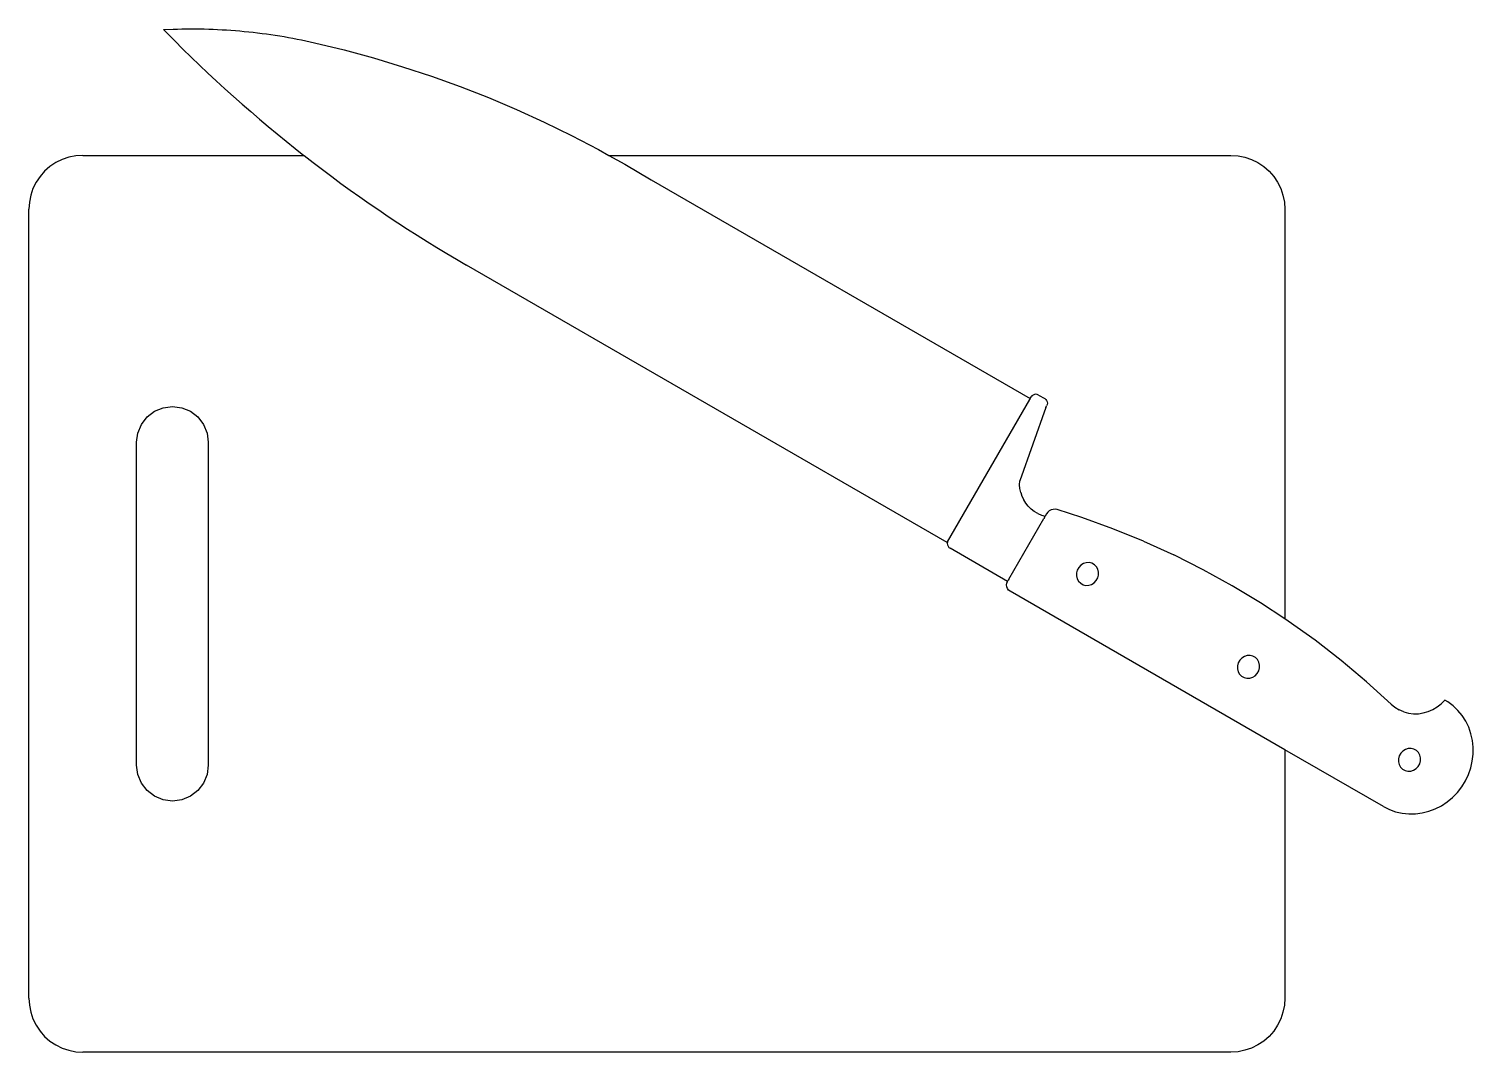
# Model space of a CAD drawing. Header units: metres. Extents: x 113 to 8702, y -1158 to 1243.
# Drawn here: x 8625.5 to 8702.5, y 871.5 to 926.1 of the extents above; entities that cross this region are included whole.
import ezdxf

# ---------------------------------------------------------------- set-up
doc = ezdxf.new("R2010")
doc.units = ezdxf.units.M
doc.header["$MEASUREMENT"] = 0
doc.layers.add('Inner', color=7, linetype='Continuous', true_color=0x3f00fe)

# ---------------------------------------------------------------- blocks, each defined once
blk = doc.blocks.new('cb')
at = {"color": 252}
for p, q in [((50.8568, 23.25938), (50.85511, 23.25856)), ((50.85858, 23.26), (50.8568, 23.25938)), ((50.86044, 23.26041), (50.85858, 23.26)), ((50.86234, 23.26061), (50.86044, 23.26041)), ((50.86426, 23.2606), (50.86234, 23.26061)), ((50.86618, 23.26038), (50.86426, 23.2606)), ((50.86808, 23.25994), (50.86618, 23.26038)), ((50.86992, 23.2593), (50.86808, 23.25994)), ((50.87168, 23.25846), (50.86992, 23.2593)), ((50.85081, 23.25505), (50.8497, 23.25358)), ((50.85209, 23.25638), (50.85081, 23.25505)), ((50.85353, 23.25756), (50.85209, 23.25638)), ((50.85511, 23.25856), (50.85353, 23.25756)), ((50.87335, 23.25744), (50.87168, 23.25846)), ((50.87489, 23.25625), (50.87335, 23.25744)), ((50.87629, 23.2549), (50.87489, 23.25625)), ((50.87753, 23.25341), (50.87629, 23.2549)), ((50.8497, 23.25358), (50.84922, 23.25279)), ((50.85025, 23.25178), (50.84922, 23.25279)), ((50.85114, 23.25065), (50.85025, 23.25178)), ((50.8786, 23.2518), (50.87753, 23.25341)), ((50.87947, 23.25009), (50.8786, 23.2518)), ((50.85187, 23.24943), (50.85114, 23.25065)), ((50.85243, 23.24813), (50.85187, 23.24943)), ((50.85282, 23.24678), (50.85243, 23.24813)), ((50.88015, 23.24831), (50.87947, 23.25009)), ((50.88061, 23.24647), (50.88015, 23.24831)), ((50.85302, 23.2454), (50.85282, 23.24678)), ((50.85286, 23.24265), (50.85303, 23.24401)), ((50.85303, 23.24401), (50.85302, 23.2454)), ((50.86287, 23.24416), (50.86269, 23.24338)), ((50.86269, 23.24338), (50.86272, 23.24258)), ((50.86325, 23.24485), (50.86287, 23.24416)), ((50.86382, 23.24541), (50.86325, 23.24485)), ((50.86452, 23.24581), (50.86382, 23.24541)), ((50.86531, 23.24601), (50.86452, 23.24581)), ((50.86614, 23.246), (50.86531, 23.24601)), ((50.86695, 23.24578), (50.86614, 23.246)), ((50.86768, 23.24537), (50.86695, 23.24578)), ((50.86829, 23.2448), (50.86768, 23.24537)), ((50.86873, 23.24409), (50.86829, 23.2448)), ((50.86897, 23.24331), (50.86873, 23.24409)), ((50.86901, 23.24251), (50.86897, 23.24331)), ((50.88086, 23.24461), (50.88061, 23.24647)), ((50.88089, 23.24273), (50.88086, 23.24461)), ((50.85037, 23.23785), (50.85124, 23.2389)), ((50.85124, 23.2389), (50.85195, 23.24007)), ((50.85249, 23.24132), (50.85195, 23.24007)), ((50.85249, 23.24132), (50.85286, 23.24265)), ((50.86272, 23.24258), (50.86296, 23.2418)), ((50.86296, 23.2418), (50.8634, 23.24109)), ((50.8634, 23.24109), (50.86401, 23.24052)), ((50.86401, 23.24052), (50.86475, 23.24011)), ((50.86475, 23.24011), (50.86555, 23.23989)), ((50.86555, 23.23989), (50.86638, 23.23988)), ((50.86638, 23.23988), (50.86717, 23.24008)), ((50.86717, 23.24008), (50.86787, 23.24048)), ((50.86787, 23.24048), (50.86844, 23.24104)), ((50.86844, 23.24104), (50.86882, 23.24173)), ((50.86882, 23.24173), (50.86901, 23.24251)), ((50.87967, 23.23734), (50.88029, 23.23908)), ((50.88029, 23.23908), (50.8807, 23.24088)), ((50.8807, 23.24088), (50.88089, 23.24273)), ((50.85037, 23.23785), (50.84418, 23.23103)), ((50.87885, 23.23569), (50.86304, 23.2083)), ((50.87885, 23.23569), (50.87967, 23.23734)), ((50.84418, 23.23103), (50.83825, 23.22399)), ((50.83825, 23.22399), (50.83261, 23.21672)), ((50.83261, 23.21672), (50.82726, 23.20925)), ((50.70533, 23.2063), (50.70708, 23.20716)), ((50.70708, 23.20716), (50.70894, 23.20779)), ((50.70894, 23.20779), (50.71085, 23.20817)), ((50.71085, 23.20817), (50.71281, 23.2083)), ((50.71281, 23.2083), (50.82664, 23.2083)), ((50.86304, 23.2083), (50.81898, 23.13199)), ((50.82664, 23.2083), (50.82221, 23.20157)), ((50.82726, 23.20925), (50.82664, 23.2083)), ((50.86304, 23.2083), (50.93212, 23.2083)), ((50.93212, 23.2083), (50.93407, 23.20817)), ((50.93407, 23.20817), (50.93599, 23.20779)), ((50.93599, 23.20779), (50.93784, 23.20716)), ((50.93784, 23.20716), (50.9396, 23.2063)), ((50.70094, 23.20245), (50.70223, 23.20392)), ((50.70223, 23.20392), (50.7037, 23.20521)), ((50.7037, 23.20521), (50.70533, 23.2063)), ((50.9396, 23.2063), (50.94123, 23.20521)), ((50.94123, 23.20521), (50.9427, 23.20392)), ((50.9427, 23.20392), (50.94399, 23.20245)), ((50.69836, 23.19722), (50.69899, 23.19907)), ((50.69899, 23.19907), (50.69986, 23.20082)), ((50.69986, 23.20082), (50.70094, 23.20245)), ((50.82221, 23.20157), (50.81746, 23.19371)), ((50.83705, 23.19943), (50.83686, 23.19865)), ((50.83743, 23.20012), (50.83705, 23.19943)), ((50.83799, 23.20068), (50.83743, 23.20012)), ((50.83869, 23.20108), (50.83799, 23.20068)), ((50.83949, 23.20128), (50.83869, 23.20108)), ((50.84031, 23.20127), (50.83949, 23.20128)), ((50.84112, 23.20105), (50.84031, 23.20127)), ((50.84185, 23.20064), (50.84112, 23.20105)), ((50.84246, 23.20007), (50.84185, 23.20064)), ((50.8429, 23.19937), (50.84246, 23.20007)), ((50.84315, 23.19859), (50.8429, 23.19937)), ((50.94399, 23.20245), (50.94507, 23.20082)), ((50.94507, 23.20082), (50.94594, 23.19907)), ((50.94594, 23.19907), (50.94657, 23.19722)), ((50.69785, 23.19335), (50.69798, 23.1953)), ((50.69798, 23.1953), (50.69836, 23.19722)), ((50.83686, 23.19865), (50.83689, 23.19785)), ((50.83689, 23.19785), (50.83714, 23.19707)), ((50.83714, 23.19707), (50.83758, 23.19637)), ((50.83758, 23.19637), (50.83819, 23.19579)), ((50.83819, 23.19579), (50.83892, 23.19538)), ((50.83892, 23.19538), (50.83973, 23.19517)), ((50.83973, 23.19517), (50.84056, 23.19516)), ((50.84056, 23.19516), (50.84135, 23.19536)), ((50.84135, 23.19536), (50.84205, 23.19575)), ((50.84205, 23.19575), (50.84261, 23.19631)), ((50.84261, 23.19631), (50.843, 23.19701)), ((50.843, 23.19701), (50.84318, 23.19778)), ((50.84318, 23.19778), (50.84315, 23.19859)), ((50.94657, 23.19722), (50.94695, 23.1953)), ((50.94695, 23.1953), (50.94708, 23.19335)), ((50.69785, 23.02054), (50.69785, 23.19335)), ((50.81746, 23.19371), (50.81302, 23.18566)), ((50.94708, 23.19335), (50.94708, 22.87434)), ((50.81302, 23.18566), (50.8089, 23.17745)), ((50.8051, 23.16907), (50.8089, 23.17745)), ((50.8051, 23.16907), (50.80163, 23.16056)), ((50.80163, 23.16056), (50.79849, 23.1519)), ((50.81122, 23.1547), (50.81104, 23.15393)), ((50.81161, 23.15539), (50.81122, 23.1547)), ((50.81217, 23.15596), (50.81161, 23.15539)), ((50.81287, 23.15635), (50.81217, 23.15596)), ((50.81366, 23.15655), (50.81287, 23.15635)), ((50.81449, 23.15654), (50.81366, 23.15655)), ((50.8153, 23.15633), (50.81449, 23.15654)), ((50.81603, 23.15592), (50.8153, 23.15633)), ((50.81664, 23.15534), (50.81603, 23.15592)), ((50.81708, 23.15464), (50.81664, 23.15534)), ((50.81733, 23.15386), (50.81708, 23.15464)), ((50.79849, 23.1519), (50.79631, 23.14507)), ((50.81104, 23.15393), (50.81107, 23.15312)), ((50.81107, 23.15312), (50.81132, 23.15234)), ((50.81132, 23.15234), (50.81176, 23.15164)), ((50.81176, 23.15164), (50.81237, 23.15106)), ((50.81237, 23.15106), (50.8131, 23.15065)), ((50.8131, 23.15065), (50.81391, 23.15044)), ((50.81473, 23.15043), (50.81553, 23.15063)), ((50.81553, 23.15063), (50.81623, 23.15102)), ((50.81623, 23.15102), (50.81679, 23.15159)), ((50.81679, 23.15159), (50.81718, 23.15228)), ((50.81718, 23.15228), (50.81736, 23.15306)), ((50.81736, 23.15306), (50.81733, 23.15386)), ((50.81391, 23.15044), (50.81473, 23.15043)), ((50.79631, 23.14507), (50.79621, 23.14454)), ((50.79621, 23.14454), (50.79624, 23.14396)), ((50.79624, 23.14396), (50.79639, 23.1434)), ((50.79639, 23.1434), (50.79666, 23.14288)), ((50.79666, 23.14288), (50.79702, 23.14244)), ((50.76431, 23.13951), (50.76425, 23.13912)), ((50.76425, 23.13912), (50.76431, 23.13873)), ((50.76445, 23.13987), (50.76431, 23.13951)), ((50.76431, 23.13873), (50.76445, 23.13837)), ((50.76445, 23.13987), (50.76545, 23.14159)), ((50.76545, 23.14159), (50.76569, 23.1419)), ((50.76569, 23.1419), (50.766, 23.14214)), ((50.766, 23.14214), (50.76636, 23.14229)), ((50.76636, 23.14229), (50.76675, 23.14234)), ((50.76675, 23.14234), (50.76713, 23.14229)), ((50.76713, 23.14229), (50.76749, 23.14214)), ((50.76793, 23.14189), (50.76749, 23.14214)), ((50.76793, 23.14189), (50.78828, 23.13465)), ((50.79681, 23.13871), (50.79615, 23.13783)), ((50.79737, 23.13966), (50.79681, 23.13871)), ((50.79702, 23.14244), (50.79746, 23.14211)), ((50.79737, 23.13966), (50.79781, 23.14067)), ((50.79746, 23.14211), (50.79812, 23.14172)), ((50.79781, 23.14067), (50.79812, 23.14172)), ((50.79847, 23.14152), (50.79812, 23.14172)), ((50.79847, 23.14152), (50.79851, 23.14151)), ((50.79851, 23.14151), (50.79879, 23.14134)), ((50.8156, 23.13163), (50.79879, 23.14134)), ((50.70461, 23.03223), (50.76544, 23.13757)), ((50.76445, 23.13837), (50.76469, 23.13806)), ((50.76469, 23.13806), (50.765, 23.13782)), ((50.76544, 23.13757), (50.765, 23.13782)), ((50.76556, 23.1375), (50.76544, 23.13757)), ((50.76556, 23.1375), (50.76562, 23.13746)), ((50.76562, 23.13746), (50.76569, 23.13743)), ((50.80529, 23.11456), (50.76569, 23.13743)), ((50.78938, 23.13461), (50.78828, 23.13465)), ((50.79048, 23.13471), (50.78938, 23.13461)), ((50.79156, 23.13493), (50.79048, 23.13471)), ((50.79156, 23.13493), (50.7926, 23.13528)), ((50.7926, 23.13528), (50.7936, 23.13576)), ((50.79453, 23.13634), (50.7936, 23.13576)), ((50.79538, 23.13704), (50.79453, 23.13634)), ((50.79615, 23.13783), (50.79538, 23.13704)), ((50.81625, 23.13126), (50.80703, 23.11529)), ((50.8156, 23.13163), (50.81588, 23.13148)), ((50.81588, 23.13148), (50.81591, 23.13145)), ((50.81625, 23.13126), (50.81591, 23.13145)), ((50.81673, 23.13106), (50.81625, 23.13126)), ((50.81725, 23.13099), (50.81673, 23.13106)), ((50.81776, 23.13106), (50.81725, 23.13099)), ((50.81825, 23.13126), (50.81776, 23.13106)), ((50.81866, 23.13157), (50.81825, 23.13126)), ((50.81898, 23.13199), (50.81866, 23.13157)), ((50.80542, 23.11449), (50.72834, 22.98099)), ((50.80523, 23.1146), (50.80542, 23.11449)), ((50.80529, 23.11456), (50.80535, 23.11459)), ((50.80529, 23.11456), (50.80542, 23.11449)), ((50.80535, 23.11459), (50.80574, 23.11454)), ((50.80574, 23.11454), (50.80612, 23.11459)), ((50.80612, 23.11459), (50.80648, 23.11474)), ((50.80648, 23.11474), (50.80679, 23.11498)), ((50.80679, 23.11498), (50.80703, 23.11529)), ((50.70031, 23.02497), (50.70461, 23.03223)), ((50.69785, 23.02054), (50.70031, 23.02497)), ((50.6962, 23.01759), (50.69785, 23.02054)), ((50.69229, 23.0101), (50.6962, 23.01759)), ((50.68858, 23.00251), (50.69229, 23.0101)), ((50.68509, 22.99483), (50.68858, 23.00251)), ((50.68179, 22.98705), (50.68509, 22.99483)), ((50.67872, 22.97918), (50.68179, 22.98705)), ((50.67585, 22.97124), (50.67872, 22.97918)), ((50.72509, 22.97547), (50.72673, 22.97822)), ((50.72673, 22.97822), (50.72834, 22.98099)), ((50.72343, 22.97272), (50.72509, 22.97547)), ((50.6732, 22.96322), (50.67585, 22.97124)), ((50.72175, 22.97), (50.72343, 22.97272)), ((50.71832, 22.96458), (50.72005, 22.96728)), ((50.72005, 22.96728), (50.72175, 22.97)), ((50.67076, 22.95513), (50.6732, 22.96322)), ((50.71657, 22.9619), (50.71832, 22.96458)), ((50.71301, 22.95657), (50.7148, 22.95923)), ((50.7148, 22.95923), (50.71657, 22.9619)), ((50.66855, 22.94698), (50.67076, 22.95513)), ((50.7112, 22.95393), (50.71301, 22.95657)), ((50.70751, 22.94869), (50.70936, 22.9513)), ((50.70936, 22.9513), (50.7112, 22.95393)), ((50.66656, 22.93878), (50.66855, 22.94698)), ((50.70373, 22.94351), (50.70563, 22.94609)), ((50.70563, 22.94609), (50.70751, 22.94869)), ((50.70181, 22.94095), (50.70373, 22.94351)), ((50.66628, 22.93757), (50.66656, 22.93878)), ((50.6979, 22.93587), (50.69986, 22.9384)), ((50.69986, 22.9384), (50.70181, 22.94095)), ((50.6653, 22.93272), (50.66553, 22.93393)), ((50.66553, 22.93393), (50.66577, 22.93515)), ((50.66577, 22.93515), (50.66602, 22.93636)), ((50.66602, 22.93636), (50.66628, 22.93757)), ((50.69592, 22.93335), (50.69785, 22.93581)), ((50.69785, 22.93581), (50.6979, 22.93587)), ((50.69785, 22.87434), (50.69785, 22.93581)), ((50.66466, 22.92906), (50.66486, 22.93028)), ((50.66486, 22.93028), (50.66508, 22.9315)), ((50.66508, 22.9315), (50.6653, 22.93272)), ((50.69189, 22.92837), (50.69391, 22.93085)), ((50.69391, 22.93085), (50.69592, 22.93335)), ((50.66411, 22.92538), (50.66428, 22.92661)), ((50.66428, 22.92661), (50.66447, 22.92783)), ((50.66447, 22.92783), (50.66466, 22.92906)), ((50.68778, 22.92345), (50.68984, 22.9259)), ((50.68984, 22.9259), (50.69189, 22.92837)), ((50.66365, 22.9217), (50.6638, 22.92293)), ((50.6638, 22.92293), (50.66395, 22.92416)), ((50.66395, 22.92416), (50.66411, 22.92538)), ((50.68569, 22.92102), (50.68778, 22.92345)), ((50.66318, 22.91677), (50.66328, 22.918)), ((50.66328, 22.918), (50.6634, 22.91923)), ((50.6634, 22.91923), (50.66352, 22.92047)), ((50.66352, 22.92047), (50.66365, 22.9217)), ((50.68146, 22.9162), (50.68359, 22.9186)), ((50.68359, 22.9186), (50.68569, 22.92102)), ((50.66293, 22.91306), (50.663, 22.9143)), ((50.663, 22.9143), (50.66309, 22.91553)), ((50.66309, 22.91553), (50.66318, 22.91677)), ((50.67932, 22.91382), (50.68146, 22.9162)), ((50.66277, 22.90935), (50.66281, 22.91059)), ((50.66281, 22.91059), (50.66286, 22.91182)), ((50.66286, 22.91182), (50.66293, 22.91306)), ((50.67497, 22.90912), (50.67715, 22.91146)), ((50.67715, 22.91146), (50.67932, 22.91382)), ((50.6627, 22.90564), (50.66271, 22.90687)), ((50.66271, 22.90687), (50.66273, 22.90811)), ((50.66273, 22.90811), (50.66277, 22.90935)), ((50.67054, 22.90448), (50.67277, 22.90679)), ((50.67277, 22.90679), (50.67497, 22.90912)), ((50.76897, 22.90425), (50.77055, 22.90631)), ((50.77055, 22.90631), (50.77262, 22.9079)), ((50.77262, 22.9079), (50.77502, 22.90889)), ((50.77502, 22.90889), (50.7776, 22.90923)), ((50.7776, 22.90923), (50.86732, 22.90923)), ((50.86732, 22.90923), (50.8699, 22.90889)), ((50.8699, 22.90889), (50.87231, 22.9079)), ((50.87231, 22.9079), (50.87437, 22.90631)), ((50.87437, 22.90631), (50.87596, 22.90425)), ((50.66269, 22.9044), (50.6627, 22.90564)), ((50.6627, 22.90316), (50.66269, 22.9044)), ((50.66272, 22.90192), (50.6627, 22.90316)), ((50.66274, 22.90068), (50.66272, 22.90192)), ((50.66604, 22.89992), (50.6683, 22.90219)), ((50.6683, 22.90219), (50.67054, 22.90448)), ((50.76763, 22.89926), (50.76797, 22.90185)), ((50.76797, 22.90185), (50.76897, 22.90425)), ((50.87596, 22.90425), (50.87695, 22.90185)), ((50.87695, 22.90185), (50.87729, 22.89926)), ((50.66278, 22.89945), (50.66274, 22.90068)), ((50.66288, 22.89679), (50.66278, 22.89945)), ((50.66288, 22.89679), (50.66604, 22.89992)), ((50.76797, 22.89668), (50.76763, 22.89926)), ((50.87729, 22.89926), (50.87695, 22.89668)), ((50.76897, 22.89428), (50.76797, 22.89668)), ((50.77055, 22.89222), (50.76897, 22.89428)), ((50.87596, 22.89428), (50.87437, 22.89222)), ((50.87695, 22.89668), (50.87596, 22.89428)), ((50.77262, 22.89063), (50.77055, 22.89222)), ((50.77502, 22.88964), (50.77262, 22.89063)), ((50.87231, 22.89063), (50.8699, 22.88964)), ((50.87437, 22.89222), (50.87231, 22.89063)), ((50.7776, 22.8893), (50.77502, 22.88964)), ((50.86732, 22.8893), (50.7776, 22.8893)), ((50.8699, 22.88964), (50.86732, 22.8893)), ((50.69785, 22.87434), (50.69798, 22.87239)), ((50.94695, 22.87239), (50.94708, 22.87434)), ((50.69798, 22.87239), (50.69836, 22.87047)), ((50.69836, 22.87047), (50.69899, 22.86862)), ((50.94594, 22.86862), (50.94657, 22.87047)), ((50.94657, 22.87047), (50.94695, 22.87239)), ((50.69899, 22.86862), (50.69986, 22.86687)), ((50.69986, 22.86687), (50.70094, 22.86524)), ((50.94399, 22.86524), (50.94507, 22.86687)), ((50.94507, 22.86687), (50.94594, 22.86862)), ((50.70094, 22.86524), (50.70223, 22.86377)), ((50.70223, 22.86377), (50.7037, 22.86248)), ((50.7037, 22.86248), (50.70533, 22.86139)), ((50.9396, 22.86139), (50.94123, 22.86248)), ((50.94123, 22.86248), (50.9427, 22.86377)), ((50.9427, 22.86377), (50.94399, 22.86524)), ((50.70533, 22.86139), (50.70708, 22.86053)), ((50.70708, 22.86053), (50.70894, 22.8599)), ((50.70894, 22.8599), (50.71085, 22.85952)), ((50.71085, 22.85952), (50.71281, 22.85939)), ((50.93212, 22.85939), (50.71281, 22.85939)), ((50.93212, 22.85939), (50.93407, 22.85952)), ((50.93407, 22.85952), (50.93599, 22.8599)), ((50.93599, 22.8599), (50.93784, 22.86053)), ((50.93784, 22.86053), (50.9396, 22.86139))]:
    blk.add_line(p, q, dxfattribs=at)

msp = doc.modelspace()

# ---------------------------------------------------------------- block references
at = {"layer": 'Inner', "color": 5, "xscale": 191.8823347033534, "yscale": 191.8823347033534, "zscale": 191.8823347033534, "rotation": 270}
msp.add_blockref('cb', (4239.171, 10647.345), dxfattribs=at)

doc.saveas('drawing.dxf')
